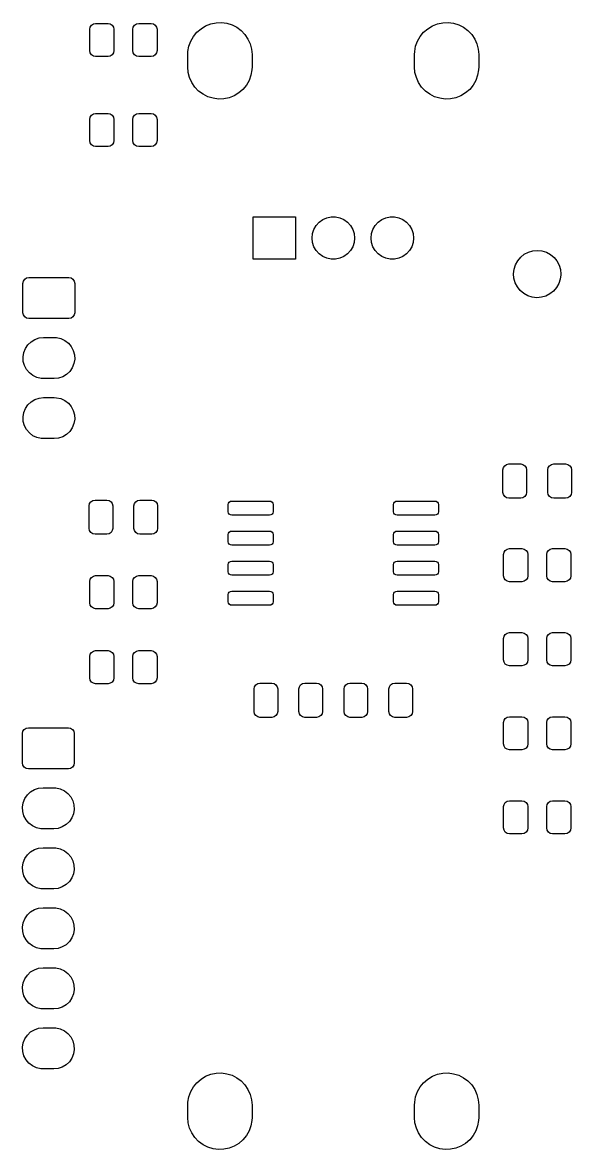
# Model space of a CAD drawing. Extents: x 89 to 119, y -230 to -37.
# Drawn here: x 90.98 to 114.23, y -129.38 to -81.7 of the extents above; entities that cross this region are included whole.
import ezdxf

# ---------------------------------------------------------------- set-up
doc = ezdxf.new("R2010")
doc.units = 0
doc.layers.add('BLACK', color=7, linetype='CONTINUOUS')

msp = doc.modelspace()

# ---------------------------------------------------------------- linework, layer by layer
at = {"layer": 'BLACK', "linetype": 'CONTINUOUS'}
for p, q in [((93.825, -81.983), (93.844, -81.8873)), ((93.825, -82.883), (93.825, -81.983)), ((93.844, -81.8873), (93.8982, -81.8062)), ((93.8982, -81.8062), (93.9793, -81.752)), ((93.9793, -81.752), (94.075, -81.733)), ((94.075, -81.733), (94.6, -81.733)), ((94.6, -81.733), (94.6957, -81.752)), ((94.6957, -81.752), (94.7768, -81.8062)), ((94.7768, -81.8062), (94.831, -81.8873)), ((94.831, -81.8873), (94.85, -81.983)), ((94.85, -81.983), (94.85, -82.883)), ((95.65, -81.983), (95.669, -81.8873)), ((95.65, -82.883), (95.65, -81.983)), ((95.669, -81.8873), (95.7232, -81.8062)), ((95.7232, -81.8062), (95.8043, -81.752)), ((95.8043, -81.752), (95.9, -81.733)), ((95.9, -81.733), (96.425, -81.733)), ((96.425, -81.733), (96.5207, -81.752)), ((96.5207, -81.752), (96.6018, -81.8062)), ((96.6018, -81.8062), (96.656, -81.8873)), ((96.656, -81.8873), (96.675, -81.983)), ((96.675, -81.983), (96.675, -82.883)), ((98.365, -82.1069), (98.5387, -81.9561)), ((98.5387, -81.9561), (98.7353, -81.8368)), ((98.7353, -81.8368), (98.9492, -81.7524)), ((98.9492, -81.7524), (99.1743, -81.7051)), ((99.1743, -81.7051), (99.4041, -81.6965)), ((99.4041, -81.6965), (99.632, -81.7267)), ((99.632, -81.7267), (99.8517, -81.7949)), ((99.8517, -81.7949), (100.057, -81.8991)), ((100.057, -81.8991), (100.241, -82.0364)), ((107.965, -82.1069), (108.139, -81.9561)), ((108.139, -81.9561), (108.335, -81.8368)), ((108.335, -81.8368), (108.549, -81.7524)), ((108.549, -81.7524), (108.774, -81.7051)), ((108.774, -81.7051), (109.004, -81.6965)), ((109.004, -81.6965), (109.232, -81.7267)), ((109.232, -81.7267), (109.452, -81.7949)), ((109.452, -81.7949), (109.657, -81.8991)), ((109.657, -81.8991), (109.841, -82.0364)), ((98.027, -82.7007), (98.1054, -82.4845)), ((98.1054, -82.4845), (98.2192, -82.2847)), ((98.2192, -82.2847), (98.365, -82.1069)), ((100.241, -82.0364), (100.4, -82.2028)), ((100.4, -82.2028), (100.528, -82.3936)), ((100.528, -82.3936), (100.623, -82.6033)), ((107.627, -82.7007), (107.705, -82.4845)), ((107.705, -82.4845), (107.819, -82.2847)), ((107.819, -82.2847), (107.965, -82.1069)), ((109.841, -82.0364), (110, -82.2028)), ((110, -82.2028), (110.128, -82.3936)), ((110.128, -82.3936), (110.223, -82.6033)), ((93.844, -82.9787), (93.825, -82.883)), ((94.85, -82.883), (94.831, -82.9787)), ((95.669, -82.9787), (95.65, -82.883)), ((96.675, -82.883), (96.656, -82.9787)), ((97.98, -83.055), (97.986, -82.927)), ((97.986, -82.927), (98.027, -82.7007)), ((100.623, -82.6033), (100.681, -82.8259)), ((100.681, -82.8259), (100.7, -83.055)), ((107.58, -83.055), (107.586, -82.927)), ((107.586, -82.927), (107.627, -82.7007)), ((110.223, -82.6033), (110.281, -82.8259)), ((110.281, -82.8259), (110.3, -83.055)), ((93.8982, -83.0598), (93.844, -82.9787)), ((93.9793, -83.114), (93.8982, -83.0598)), ((94.075, -83.133), (93.9793, -83.114)), ((94.6, -83.133), (94.075, -83.133)), ((94.6957, -83.114), (94.6, -83.133)), ((94.7768, -83.0598), (94.6957, -83.114)), ((94.831, -82.9787), (94.7768, -83.0598)), ((95.7232, -83.0598), (95.669, -82.9787)), ((95.8043, -83.114), (95.7232, -83.0598)), ((95.9, -83.133), (95.8043, -83.114)), ((96.425, -83.133), (95.9, -83.133)), ((96.5207, -83.114), (96.425, -83.133)), ((96.6018, -83.0598), (96.5207, -83.114)), ((96.656, -82.9787), (96.6018, -83.0598)), ((97.98, -83.575), (97.98, -83.055)), ((100.7, -83.055), (100.7, -83.575)), ((107.58, -83.575), (107.58, -83.055)), ((110.3, -83.055), (110.3, -83.575)), ((97.9994, -83.8041), (97.98, -83.575)), ((98.0572, -84.0267), (97.9994, -83.8041)), ((100.694, -83.703), (100.653, -83.9293)), ((100.7, -83.575), (100.694, -83.703)), ((107.599, -83.8041), (107.58, -83.575)), ((107.657, -84.0267), (107.599, -83.8041)), ((110.294, -83.703), (110.253, -83.9293)), ((110.3, -83.575), (110.294, -83.703)), ((98.1517, -84.2364), (98.0572, -84.0267)), ((98.2801, -84.4272), (98.1517, -84.2364)), ((100.461, -84.3453), (100.315, -84.5231)), ((100.575, -84.1455), (100.461, -84.3453)), ((100.653, -83.9293), (100.575, -84.1455)), ((107.752, -84.2364), (107.657, -84.0267)), ((107.88, -84.4272), (107.752, -84.2364)), ((110.061, -84.3453), (109.915, -84.5231)), ((110.175, -84.1455), (110.061, -84.3453)), ((110.253, -83.9293), (110.175, -84.1455)), ((98.4388, -84.5936), (98.2801, -84.4272)), ((98.6233, -84.7309), (98.4388, -84.5936)), ((98.8283, -84.8351), (98.6233, -84.7309)), ((99.048, -84.9033), (98.8283, -84.8351)), ((99.7308, -84.8776), (99.5057, -84.9249)), ((99.9447, -84.7932), (99.7308, -84.8776)), ((100.141, -84.6739), (99.9447, -84.7932)), ((100.315, -84.5231), (100.141, -84.6739)), ((108.039, -84.5936), (107.88, -84.4272)), ((108.223, -84.7309), (108.039, -84.5936)), ((108.428, -84.8351), (108.223, -84.7309)), ((108.648, -84.9033), (108.428, -84.8351)), ((109.331, -84.8776), (109.106, -84.9249)), ((109.545, -84.7932), (109.331, -84.8776)), ((109.741, -84.6739), (109.545, -84.7932)), ((109.915, -84.5231), (109.741, -84.6739)), ((99.2759, -84.9335), (99.048, -84.9033)), ((99.5057, -84.9249), (99.2759, -84.9335)), ((108.876, -84.9335), (108.648, -84.9033)), ((109.106, -84.9249), (108.876, -84.9335)), ((93.825, -85.793), (93.844, -85.6973)), ((93.825, -86.693), (93.825, -85.793)), ((93.844, -85.6973), (93.8982, -85.6162)), ((93.8982, -85.6162), (93.9793, -85.562)), ((93.9793, -85.562), (94.075, -85.543)), ((94.075, -85.543), (94.6, -85.543)), ((94.6, -85.543), (94.6957, -85.562)), ((94.6957, -85.562), (94.7768, -85.6162)), ((94.7768, -85.6162), (94.831, -85.6973)), ((94.831, -85.6973), (94.85, -85.793)), ((94.85, -85.793), (94.85, -86.693)), ((95.65, -85.793), (95.669, -85.6973)), ((95.65, -86.693), (95.65, -85.793)), ((95.669, -85.6973), (95.7232, -85.6162)), ((95.7232, -85.6162), (95.8043, -85.562)), ((95.8043, -85.562), (95.9, -85.543)), ((95.9, -85.543), (96.425, -85.543)), ((96.425, -85.543), (96.5207, -85.562)), ((96.5207, -85.562), (96.6018, -85.6162)), ((96.6018, -85.6162), (96.656, -85.6973)), ((96.656, -85.6973), (96.675, -85.793)), ((96.675, -85.793), (96.675, -86.693)), ((93.844, -86.7887), (93.825, -86.693)), ((93.8982, -86.8698), (93.844, -86.7887)), ((94.831, -86.7887), (94.7768, -86.8698)), ((94.85, -86.693), (94.831, -86.7887)), ((95.669, -86.7887), (95.65, -86.693)), ((95.7232, -86.8698), (95.669, -86.7887)), ((96.656, -86.7887), (96.6018, -86.8698)), ((96.675, -86.693), (96.656, -86.7887)), ((93.9793, -86.924), (93.8982, -86.8698)), ((94.075, -86.943), (93.9793, -86.924)), ((94.6, -86.943), (94.075, -86.943)), ((94.6957, -86.924), (94.6, -86.943)), ((94.7768, -86.8698), (94.6957, -86.924)), ((95.8043, -86.924), (95.7232, -86.8698)), ((95.9, -86.943), (95.8043, -86.924)), ((96.425, -86.943), (95.9, -86.943)), ((96.5207, -86.924), (96.425, -86.943)), ((96.6018, -86.8698), (96.5207, -86.924)), ((100.74, -91.715), (100.74, -89.915)), ((100.74, -89.915), (102.54, -89.915)), ((102.54, -89.915), (102.54, -91.715)), ((103.538, -90.1462), (103.69, -90.0356)), ((103.69, -90.0356), (103.862, -89.959)), ((103.862, -89.959), (104.046, -89.9199)), ((104.046, -89.9199), (104.234, -89.9199)), ((104.234, -89.9199), (104.418, -89.959)), ((104.418, -89.959), (104.59, -90.0356)), ((104.59, -90.0356), (104.742, -90.1462)), ((106.038, -90.1462), (106.19, -90.0356)), ((106.19, -90.0356), (106.362, -89.959)), ((106.362, -89.959), (106.546, -89.9199)), ((106.546, -89.9199), (106.734, -89.9199)), ((106.734, -89.9199), (106.918, -89.959)), ((106.918, -89.959), (107.09, -90.0356)), ((107.09, -90.0356), (107.242, -90.1462)), ((103.26, -90.6279), (103.318, -90.4489)), ((103.318, -90.4489), (103.412, -90.286)), ((103.412, -90.286), (103.538, -90.1462)), ((104.742, -90.1462), (104.868, -90.286)), ((104.868, -90.286), (104.962, -90.4489)), ((104.962, -90.4489), (105.02, -90.6279)), ((105.76, -90.6279), (105.818, -90.4489)), ((105.818, -90.4489), (105.912, -90.286)), ((105.912, -90.286), (106.038, -90.1462)), ((107.242, -90.1462), (107.368, -90.286)), ((107.368, -90.286), (107.462, -90.4489)), ((107.462, -90.4489), (107.52, -90.6279)), ((103.24, -90.815), (103.26, -90.6279)), ((103.26, -91.0021), (103.24, -90.815)), ((103.318, -91.1811), (103.26, -91.0021)), ((105.02, -91.0021), (104.962, -91.1811)), ((105.02, -90.6279), (105.04, -90.815)), ((105.04, -90.815), (105.02, -91.0021)), ((105.74, -90.815), (105.76, -90.6279)), ((105.76, -91.0021), (105.74, -90.815)), ((105.818, -91.1811), (105.76, -91.0021)), ((107.52, -91.0021), (107.462, -91.1811)), ((107.52, -90.6279), (107.54, -90.815)), ((107.54, -90.815), (107.52, -91.0021)), ((103.412, -91.344), (103.318, -91.1811)), ((103.538, -91.4838), (103.412, -91.344)), ((103.69, -91.5944), (103.538, -91.4838)), ((104.742, -91.4838), (104.59, -91.5944)), ((104.868, -91.344), (104.742, -91.4838)), ((104.962, -91.1811), (104.868, -91.344)), ((105.912, -91.344), (105.818, -91.1811)), ((106.038, -91.4838), (105.912, -91.344)), ((106.19, -91.5944), (106.038, -91.4838)), ((107.242, -91.4838), (107.09, -91.5944)), ((107.368, -91.344), (107.242, -91.4838)), ((107.462, -91.1811), (107.368, -91.344)), ((112.076, -91.6245), (112.228, -91.5022)), ((112.228, -91.5022), (112.401, -91.4118)), ((112.401, -91.4118), (112.589, -91.3567)), ((112.589, -91.3567), (112.783, -91.339)), ((112.783, -91.339), (112.977, -91.3594)), ((112.977, -91.3594), (113.164, -91.4171)), ((113.164, -91.4171), (113.335, -91.51)), ((113.335, -91.51), (113.486, -91.6344)), ((102.54, -91.715), (100.74, -91.715)), ((103.862, -91.671), (103.69, -91.5944)), ((104.046, -91.7101), (103.862, -91.671)), ((104.234, -91.7101), (104.046, -91.7101)), ((104.418, -91.671), (104.234, -91.7101)), ((104.59, -91.5944), (104.418, -91.671)), ((106.362, -91.671), (106.19, -91.5944)), ((106.546, -91.7101), (106.362, -91.671)), ((106.734, -91.7101), (106.546, -91.7101)), ((106.918, -91.671), (106.734, -91.7101)), ((107.09, -91.5944), (106.918, -91.671)), ((111.798, -92.1311), (111.857, -91.9451)), ((111.857, -91.9451), (111.951, -91.774)), ((111.951, -91.774), (112.076, -91.6245)), ((113.486, -91.6344), (113.609, -91.7856)), ((113.609, -91.7856), (113.701, -91.9579)), ((113.701, -91.9579), (113.757, -92.1448)), ((91.0732, -92.5582), (91.1543, -92.504)), ((91.1543, -92.504), (91.25, -92.485)), ((91.25, -92.485), (92.94, -92.485)), ((92.94, -92.485), (93.0357, -92.504)), ((93.0357, -92.504), (93.1168, -92.5582)), ((111.776, -92.325), (111.798, -92.1311)), ((111.792, -92.5195), (111.776, -92.325)), ((113.776, -92.3669), (113.751, -92.5605)), ((113.757, -92.1448), (113.776, -92.339)), ((113.776, -92.339), (113.776, -92.3669)), ((91, -92.735), (91.019, -92.6393)), ((91, -93.975), (91, -92.735)), ((91.019, -92.6393), (91.0732, -92.5582)), ((93.1168, -92.5582), (93.171, -92.6393)), ((93.171, -92.6393), (93.19, -92.735)), ((93.19, -92.735), (93.19, -93.975)), ((111.846, -92.7071), (111.792, -92.5195)), ((111.935, -92.8807), (111.846, -92.7071)), ((112.057, -93.0337), (111.935, -92.8807)), ((113.593, -92.9154), (113.466, -93.0632)), ((113.69, -92.7457), (113.593, -92.9154)), ((113.751, -92.5605), (113.69, -92.7457)), ((112.205, -93.1601), (112.057, -93.0337)), ((112.376, -93.2554), (112.205, -93.1601)), ((112.561, -93.3157), (112.376, -93.2554)), ((112.755, -93.3388), (112.561, -93.3157)), ((112.95, -93.3238), (112.755, -93.3388)), ((113.138, -93.2713), (112.95, -93.3238)), ((113.312, -93.1833), (113.138, -93.2713)), ((113.466, -93.0632), (113.312, -93.1833)), ((91.019, -94.0707), (91, -93.975)), ((91.0732, -94.1518), (91.019, -94.0707)), ((91.1543, -94.206), (91.0732, -94.1518)), ((91.25, -94.225), (91.1543, -94.206)), ((92.94, -94.225), (91.25, -94.225)), ((93.0357, -94.206), (92.94, -94.225)), ((93.1168, -94.1518), (93.0357, -94.206)), ((93.171, -94.0707), (93.1168, -94.1518)), ((93.19, -93.975), (93.171, -94.0707)), ((91.1018, -95.4866), (91.2075, -95.3311)), ((91.2075, -95.3311), (91.344, -95.202)), ((91.344, -95.202), (91.5051, -95.1052)), ((91.5051, -95.1052), (91.6832, -95.0453)), ((91.6832, -95.0453), (91.87, -95.025)), ((91.87, -95.025), (92.32, -95.025)), ((92.32, -95.025), (92.417, -95.0304)), ((92.417, -95.0304), (92.6004, -95.0714)), ((92.6004, -95.0714), (92.7707, -95.1508)), ((92.7707, -95.1508), (92.92, -95.265)), ((92.92, -95.265), (93.0413, -95.4085)), ((91.0014, -95.8464), (91.032, -95.661)), ((91.0112, -96.0341), (91.0014, -95.8464)), ((91.032, -95.661), (91.1018, -95.4866)), ((93.0413, -95.4085), (93.1289, -95.5747)), ((93.1289, -95.5747), (93.1788, -95.7559)), ((93.1788, -95.7559), (93.1886, -95.9436)), ((91.0611, -96.2153), (91.0112, -96.0341)), ((91.1487, -96.3815), (91.0611, -96.2153)), ((93.0882, -96.3034), (92.9825, -96.4589)), ((93.158, -96.129), (93.0882, -96.3034)), ((93.1886, -95.9436), (93.158, -96.129)), ((91.27, -96.525), (91.1487, -96.3815)), ((91.4193, -96.6392), (91.27, -96.525)), ((91.5896, -96.7186), (91.4193, -96.6392)), ((91.773, -96.7596), (91.5896, -96.7186)), ((91.87, -96.765), (91.773, -96.7596)), ((92.32, -96.765), (91.87, -96.765)), ((92.5068, -96.7447), (92.32, -96.765)), ((92.6849, -96.6848), (92.5068, -96.7447)), ((92.846, -96.588), (92.6849, -96.6848)), ((92.9825, -96.4589), (92.846, -96.588)), ((91.2075, -97.8711), (91.344, -97.742)), ((91.344, -97.742), (91.5051, -97.6452)), ((91.5051, -97.6452), (91.6832, -97.5853)), ((91.6832, -97.5853), (91.87, -97.565)), ((91.87, -97.565), (92.32, -97.565)), ((92.32, -97.565), (92.417, -97.5704)), ((92.417, -97.5704), (92.6004, -97.6114)), ((92.6004, -97.6114), (92.7707, -97.6908)), ((92.7707, -97.6908), (92.92, -97.805)), ((91.0014, -98.3864), (91.032, -98.201)), ((91.032, -98.201), (91.1018, -98.0266)), ((91.1018, -98.0266), (91.2075, -97.8711)), ((92.92, -97.805), (93.0413, -97.9485)), ((93.0413, -97.9485), (93.1289, -98.1147)), ((93.1289, -98.1147), (93.1788, -98.2959)), ((91.0112, -98.5741), (91.0014, -98.3864)), ((91.0611, -98.7553), (91.0112, -98.5741)), ((93.158, -98.669), (93.0882, -98.8434)), ((93.1886, -98.4836), (93.158, -98.669)), ((93.1788, -98.2959), (93.1886, -98.4836)), ((91.1487, -98.9215), (91.0611, -98.7553)), ((91.27, -99.065), (91.1487, -98.9215)), ((91.4193, -99.1792), (91.27, -99.065)), ((91.5896, -99.2586), (91.4193, -99.1792)), ((92.846, -99.128), (92.6849, -99.2248)), ((92.9825, -98.9989), (92.846, -99.128)), ((93.0882, -98.8434), (92.9825, -98.9989)), ((91.773, -99.2996), (91.5896, -99.2586)), ((91.87, -99.305), (91.773, -99.2996)), ((92.32, -99.305), (91.87, -99.305)), ((92.5068, -99.2847), (92.32, -99.305)), ((92.6849, -99.2248), (92.5068, -99.2847)), ((111.326, -100.627), (111.345, -100.531)), ((111.345, -100.531), (111.399, -100.45)), ((111.399, -100.45), (111.48, -100.396)), ((111.48, -100.396), (111.576, -100.377)), ((111.576, -100.377), (112.076, -100.377)), ((112.076, -100.377), (112.172, -100.396)), ((112.172, -100.396), (112.253, -100.45)), ((112.253, -100.45), (112.307, -100.531)), ((112.307, -100.531), (112.326, -100.627)), ((113.226, -100.627), (113.245, -100.531)), ((113.245, -100.531), (113.299, -100.45)), ((113.299, -100.45), (113.38, -100.396)), ((113.38, -100.396), (113.476, -100.377)), ((113.476, -100.377), (113.976, -100.377)), ((113.976, -100.377), (114.072, -100.396)), ((114.072, -100.396), (114.153, -100.45)), ((114.153, -100.45), (114.207, -100.531)), ((114.207, -100.531), (114.226, -100.627)), ((111.326, -101.577), (111.326, -100.627)), ((112.326, -100.627), (112.326, -101.577)), ((113.226, -101.577), (113.226, -100.627)), ((114.226, -100.627), (114.226, -101.577)), ((93.819, -102.055), (93.8732, -101.974)), ((93.8732, -101.974), (93.9543, -101.92)), ((93.9543, -101.92), (94.05, -101.901)), ((94.05, -101.901), (94.55, -101.901)), ((94.55, -101.901), (94.6457, -101.92)), ((94.6457, -101.92), (94.7268, -101.974)), ((94.7268, -101.974), (94.781, -102.055)), ((95.719, -102.055), (95.7732, -101.974)), ((95.7732, -101.974), (95.8543, -101.92)), ((95.8543, -101.92), (95.95, -101.901)), ((95.95, -101.901), (96.45, -101.901)), ((96.45, -101.901), (96.5457, -101.92)), ((96.5457, -101.92), (96.6268, -101.974)), ((96.6268, -101.974), (96.681, -102.055)), ((99.69, -102.095), (99.7014, -102.038)), ((99.7014, -102.038), (99.7339, -101.989)), ((99.7339, -101.989), (99.7826, -101.956)), ((99.7826, -101.956), (99.84, -101.945)), ((99.84, -101.945), (101.44, -101.945)), ((101.44, -101.945), (101.497, -101.956)), ((101.497, -101.956), (101.546, -101.989)), ((101.546, -101.989), (101.579, -102.038)), ((101.579, -102.038), (101.59, -102.095)), ((106.69, -102.095), (106.701, -102.038)), ((106.701, -102.038), (106.734, -101.989)), ((106.734, -101.989), (106.783, -101.956)), ((106.783, -101.956), (106.84, -101.945)), ((106.84, -101.945), (108.44, -101.945)), ((108.44, -101.945), (108.497, -101.956)), ((108.497, -101.956), (108.546, -101.989)), ((108.546, -101.989), (108.579, -102.038)), ((108.579, -102.038), (108.59, -102.095)), ((111.345, -101.673), (111.326, -101.577)), ((111.399, -101.754), (111.345, -101.673)), ((111.48, -101.808), (111.399, -101.754)), ((111.576, -101.827), (111.48, -101.808)), ((112.076, -101.827), (111.576, -101.827)), ((112.172, -101.808), (112.076, -101.827)), ((112.253, -101.754), (112.172, -101.808)), ((112.307, -101.673), (112.253, -101.754)), ((112.326, -101.577), (112.307, -101.673)), ((113.245, -101.673), (113.226, -101.577)), ((113.299, -101.754), (113.245, -101.673)), ((113.38, -101.808), (113.299, -101.754)), ((113.476, -101.827), (113.38, -101.808)), ((113.976, -101.827), (113.476, -101.827)), ((114.072, -101.808), (113.976, -101.827)), ((114.153, -101.754), (114.072, -101.808)), ((114.207, -101.673), (114.153, -101.754)), ((114.226, -101.577), (114.207, -101.673)), ((93.8, -102.151), (93.819, -102.055)), ((93.8, -103.101), (93.8, -102.151)), ((94.781, -102.055), (94.8, -102.151)), ((94.8, -102.151), (94.8, -103.101)), ((95.7, -102.151), (95.719, -102.055)), ((95.7, -103.101), (95.7, -102.151)), ((96.681, -102.055), (96.7, -102.151)), ((96.7, -102.151), (96.7, -103.101)), ((99.69, -102.395), (99.69, -102.095)), ((99.7014, -102.452), (99.69, -102.395)), ((99.7339, -102.501), (99.7014, -102.452)), ((99.7826, -102.534), (99.7339, -102.501)), ((101.546, -102.501), (101.497, -102.534)), ((101.579, -102.452), (101.546, -102.501)), ((101.59, -102.395), (101.579, -102.452)), ((101.59, -102.095), (101.59, -102.395)), ((106.69, -102.395), (106.69, -102.095)), ((106.701, -102.452), (106.69, -102.395)), ((106.734, -102.501), (106.701, -102.452)), ((106.783, -102.534), (106.734, -102.501)), ((108.546, -102.501), (108.497, -102.534)), ((108.579, -102.452), (108.546, -102.501)), ((108.59, -102.395), (108.579, -102.452)), ((108.59, -102.095), (108.59, -102.395)), ((99.84, -102.545), (99.7826, -102.534)), ((101.44, -102.545), (99.84, -102.545)), ((101.497, -102.534), (101.44, -102.545)), ((106.84, -102.545), (106.783, -102.534)), ((108.44, -102.545), (106.84, -102.545)), ((108.497, -102.534), (108.44, -102.545)), ((93.819, -103.197), (93.8, -103.101)), ((93.8732, -103.278), (93.819, -103.197)), ((93.9543, -103.332), (93.8732, -103.278)), ((94.05, -103.351), (93.9543, -103.332)), ((94.55, -103.351), (94.05, -103.351)), ((94.6457, -103.332), (94.55, -103.351)), ((94.7268, -103.278), (94.6457, -103.332)), ((94.781, -103.197), (94.7268, -103.278)), ((94.8, -103.101), (94.781, -103.197)), ((95.719, -103.197), (95.7, -103.101)), ((95.7732, -103.278), (95.719, -103.197)), ((95.8543, -103.332), (95.7732, -103.278)), ((95.95, -103.351), (95.8543, -103.332)), ((96.45, -103.351), (95.95, -103.351)), ((96.5457, -103.332), (96.45, -103.351)), ((96.6268, -103.278), (96.5457, -103.332)), ((96.681, -103.197), (96.6268, -103.278)), ((96.7, -103.101), (96.681, -103.197)), ((99.69, -103.365), (99.7014, -103.308)), ((99.69, -103.665), (99.69, -103.365)), ((99.7014, -103.308), (99.7339, -103.259)), ((99.7339, -103.259), (99.7826, -103.226)), ((99.7826, -103.226), (99.84, -103.215)), ((99.84, -103.215), (101.44, -103.215)), ((101.44, -103.215), (101.497, -103.226)), ((101.497, -103.226), (101.546, -103.259)), ((101.546, -103.259), (101.579, -103.308)), ((101.579, -103.308), (101.59, -103.365)), ((101.59, -103.365), (101.59, -103.665)), ((106.69, -103.365), (106.701, -103.308)), ((106.69, -103.665), (106.69, -103.365)), ((106.701, -103.308), (106.734, -103.259)), ((106.734, -103.259), (106.783, -103.226)), ((106.783, -103.226), (106.84, -103.215)), ((106.84, -103.215), (108.44, -103.215)), ((108.44, -103.215), (108.497, -103.226)), ((108.497, -103.226), (108.546, -103.259)), ((108.546, -103.259), (108.579, -103.308)), ((108.579, -103.308), (108.59, -103.365)), ((108.59, -103.365), (108.59, -103.665)), ((99.7014, -103.722), (99.69, -103.665)), ((99.7339, -103.771), (99.7014, -103.722)), ((99.7826, -103.804), (99.7339, -103.771)), ((99.84, -103.815), (99.7826, -103.804)), ((101.44, -103.815), (99.84, -103.815)), ((101.497, -103.804), (101.44, -103.815)), ((101.546, -103.771), (101.497, -103.804)), ((101.579, -103.722), (101.546, -103.771)), ((101.59, -103.665), (101.579, -103.722)), ((106.701, -103.722), (106.69, -103.665)), ((106.734, -103.771), (106.701, -103.722)), ((106.783, -103.804), (106.734, -103.771)), ((106.84, -103.815), (106.783, -103.804)), ((108.44, -103.815), (106.84, -103.815)), ((108.497, -103.804), (108.44, -103.815)), ((108.546, -103.771), (108.497, -103.804)), ((108.579, -103.722), (108.546, -103.771)), ((108.59, -103.665), (108.579, -103.722)), ((111.351, -104.208), (111.37, -104.112)), ((111.351, -105.108), (111.351, -104.208)), ((111.37, -104.112), (111.424, -104.031)), ((111.424, -104.031), (111.505, -103.977)), ((111.505, -103.977), (111.601, -103.958)), ((111.601, -103.958), (112.126, -103.958)), ((112.126, -103.958), (112.222, -103.977)), ((112.222, -103.977), (112.303, -104.031)), ((112.303, -104.031), (112.357, -104.112)), ((112.357, -104.112), (112.376, -104.208)), ((112.376, -104.208), (112.376, -105.108)), ((113.176, -104.208), (113.195, -104.112)), ((113.176, -105.108), (113.176, -104.208)), ((113.195, -104.112), (113.249, -104.031)), ((113.249, -104.031), (113.33, -103.977)), ((113.33, -103.977), (113.426, -103.958)), ((113.426, -103.958), (113.951, -103.958)), ((113.951, -103.958), (114.047, -103.977)), ((114.047, -103.977), (114.128, -104.031)), ((114.128, -104.031), (114.182, -104.112)), ((114.182, -104.112), (114.201, -104.208)), ((114.201, -104.208), (114.201, -105.108)), ((99.69, -104.635), (99.7014, -104.578)), ((99.69, -104.935), (99.69, -104.635)), ((99.7014, -104.578), (99.7339, -104.529)), ((99.7339, -104.529), (99.7826, -104.496)), ((99.7826, -104.496), (99.84, -104.485)), ((99.84, -104.485), (101.44, -104.485)), ((101.44, -104.485), (101.497, -104.496)), ((101.497, -104.496), (101.546, -104.529)), ((101.546, -104.529), (101.579, -104.578)), ((101.579, -104.578), (101.59, -104.635)), ((101.59, -104.635), (101.59, -104.935)), ((106.69, -104.635), (106.701, -104.578)), ((106.69, -104.935), (106.69, -104.635)), ((106.701, -104.578), (106.734, -104.529)), ((106.734, -104.529), (106.783, -104.496)), ((106.783, -104.496), (106.84, -104.485)), ((106.84, -104.485), (108.44, -104.485)), ((108.44, -104.485), (108.497, -104.496)), ((108.497, -104.496), (108.546, -104.529)), ((108.546, -104.529), (108.579, -104.578)), ((108.579, -104.578), (108.59, -104.635)), ((108.59, -104.635), (108.59, -104.935)), ((93.825, -105.351), (93.844, -105.255)), ((93.825, -106.251), (93.825, -105.351)), ((93.844, -105.255), (93.8982, -105.174)), ((93.8982, -105.174), (93.9793, -105.12)), ((93.9793, -105.12), (94.075, -105.101)), ((94.075, -105.101), (94.6, -105.101)), ((94.6, -105.101), (94.6957, -105.12)), ((94.6957, -105.12), (94.7768, -105.174)), ((94.7768, -105.174), (94.831, -105.255)), ((94.831, -105.255), (94.85, -105.351)), ((94.85, -105.351), (94.85, -106.251)), ((95.65, -105.351), (95.669, -105.255)), ((95.65, -106.251), (95.65, -105.351)), ((95.669, -105.255), (95.7232, -105.174)), ((95.7232, -105.174), (95.8043, -105.12)), ((95.8043, -105.12), (95.9, -105.101)), ((95.9, -105.101), (96.425, -105.101)), ((96.425, -105.101), (96.5207, -105.12)), ((96.5207, -105.12), (96.6018, -105.174)), ((96.6018, -105.174), (96.656, -105.255)), ((96.656, -105.255), (96.675, -105.351)), ((96.675, -105.351), (96.675, -106.251)), ((99.7014, -104.992), (99.69, -104.935)), ((99.7339, -105.041), (99.7014, -104.992)), ((99.7826, -105.074), (99.7339, -105.041)), ((99.84, -105.085), (99.7826, -105.074)), ((101.44, -105.085), (99.84, -105.085)), ((101.497, -105.074), (101.44, -105.085)), ((101.546, -105.041), (101.497, -105.074)), ((101.579, -104.992), (101.546, -105.041)), ((101.59, -104.935), (101.579, -104.992)), ((106.701, -104.992), (106.69, -104.935)), ((106.734, -105.041), (106.701, -104.992)), ((106.783, -105.074), (106.734, -105.041)), ((106.84, -105.085), (106.783, -105.074)), ((108.44, -105.085), (106.84, -105.085)), ((108.497, -105.074), (108.44, -105.085)), ((108.546, -105.041), (108.497, -105.074)), ((108.579, -104.992), (108.546, -105.041)), ((108.59, -104.935), (108.579, -104.992)), ((111.37, -105.204), (111.351, -105.108)), ((111.424, -105.285), (111.37, -105.204)), ((111.505, -105.339), (111.424, -105.285)), ((111.601, -105.358), (111.505, -105.339)), ((112.126, -105.358), (111.601, -105.358)), ((112.222, -105.339), (112.126, -105.358)), ((112.303, -105.285), (112.222, -105.339)), ((112.357, -105.204), (112.303, -105.285)), ((112.376, -105.108), (112.357, -105.204)), ((113.195, -105.204), (113.176, -105.108)), ((113.249, -105.285), (113.195, -105.204)), ((113.33, -105.339), (113.249, -105.285)), ((113.426, -105.358), (113.33, -105.339)), ((113.951, -105.358), (113.426, -105.358)), ((114.047, -105.339), (113.951, -105.358)), ((114.128, -105.285), (114.047, -105.339)), ((114.182, -105.204), (114.128, -105.285)), ((114.201, -105.108), (114.182, -105.204)), ((99.69, -105.905), (99.7014, -105.848)), ((99.7014, -105.848), (99.7339, -105.799)), ((99.7339, -105.799), (99.7826, -105.766)), ((99.7826, -105.766), (99.84, -105.755)), ((99.84, -105.755), (101.44, -105.755)), ((101.44, -105.755), (101.497, -105.766)), ((101.497, -105.766), (101.546, -105.799)), ((101.546, -105.799), (101.579, -105.848)), ((101.579, -105.848), (101.59, -105.905)), ((106.69, -105.905), (106.701, -105.848)), ((106.701, -105.848), (106.734, -105.799)), ((106.734, -105.799), (106.783, -105.766)), ((106.783, -105.766), (106.84, -105.755)), ((106.84, -105.755), (108.44, -105.755)), ((108.44, -105.755), (108.497, -105.766)), ((108.497, -105.766), (108.546, -105.799)), ((108.546, -105.799), (108.579, -105.848)), ((108.579, -105.848), (108.59, -105.905)), ((93.844, -106.347), (93.825, -106.251)), ((94.85, -106.251), (94.831, -106.347)), ((95.669, -106.347), (95.65, -106.251)), ((96.675, -106.251), (96.656, -106.347)), ((99.69, -106.205), (99.69, -105.905)), ((99.7014, -106.262), (99.69, -106.205)), ((99.7339, -106.311), (99.7014, -106.262)), ((99.7826, -106.344), (99.7339, -106.311)), ((101.546, -106.311), (101.497, -106.344)), ((101.579, -106.262), (101.546, -106.311)), ((101.59, -106.205), (101.579, -106.262)), ((101.59, -105.905), (101.59, -106.205)), ((106.69, -106.205), (106.69, -105.905)), ((106.701, -106.262), (106.69, -106.205)), ((106.734, -106.311), (106.701, -106.262)), ((106.783, -106.344), (106.734, -106.311)), ((108.546, -106.311), (108.497, -106.344)), ((108.579, -106.262), (108.546, -106.311)), ((108.59, -106.205), (108.579, -106.262)), ((108.59, -105.905), (108.59, -106.205)), ((93.8982, -106.428), (93.844, -106.347)), ((93.9793, -106.482), (93.8982, -106.428)), ((94.075, -106.501), (93.9793, -106.482)), ((94.6, -106.501), (94.075, -106.501)), ((94.6957, -106.482), (94.6, -106.501)), ((94.7768, -106.428), (94.6957, -106.482)), ((94.831, -106.347), (94.7768, -106.428)), ((95.7232, -106.428), (95.669, -106.347)), ((95.8043, -106.482), (95.7232, -106.428)), ((95.9, -106.501), (95.8043, -106.482)), ((96.425, -106.501), (95.9, -106.501)), ((96.5207, -106.482), (96.425, -106.501)), ((96.6018, -106.428), (96.5207, -106.482)), ((96.656, -106.347), (96.6018, -106.428)), ((99.84, -106.355), (99.7826, -106.344)), ((101.44, -106.355), (99.84, -106.355)), ((101.497, -106.344), (101.44, -106.355)), ((106.84, -106.355), (106.783, -106.344)), ((108.44, -106.355), (106.84, -106.355)), ((108.497, -106.344), (108.44, -106.355)), ((111.351, -107.764), (111.37, -107.668)), ((111.351, -108.664), (111.351, -107.764)), ((111.37, -107.668), (111.424, -107.587)), ((111.424, -107.587), (111.505, -107.533)), ((111.505, -107.533), (111.601, -107.514)), ((111.601, -107.514), (112.126, -107.514)), ((112.126, -107.514), (112.222, -107.533)), ((112.222, -107.533), (112.303, -107.587)), ((112.303, -107.587), (112.357, -107.668)), ((112.357, -107.668), (112.376, -107.764)), ((112.376, -107.764), (112.376, -108.664)), ((113.176, -107.764), (113.195, -107.668)), ((113.176, -108.664), (113.176, -107.764)), ((113.195, -107.668), (113.249, -107.587)), ((113.249, -107.587), (113.33, -107.533)), ((113.33, -107.533), (113.426, -107.514)), ((113.426, -107.514), (113.951, -107.514)), ((113.951, -107.514), (114.047, -107.533)), ((114.047, -107.533), (114.128, -107.587)), ((114.128, -107.587), (114.182, -107.668)), ((114.182, -107.668), (114.201, -107.764)), ((114.201, -107.764), (114.201, -108.664)), ((93.825, -108.526), (93.844, -108.43)), ((93.825, -109.426), (93.825, -108.526)), ((93.844, -108.43), (93.8982, -108.349)), ((93.8982, -108.349), (93.9793, -108.295)), ((93.9793, -108.295), (94.075, -108.276)), ((94.075, -108.276), (94.6, -108.276)), ((94.6, -108.276), (94.6957, -108.295)), ((94.6957, -108.295), (94.7768, -108.349)), ((94.7768, -108.349), (94.831, -108.43)), ((94.831, -108.43), (94.85, -108.526)), ((94.85, -108.526), (94.85, -109.426)), ((95.65, -108.526), (95.669, -108.43)), ((95.65, -109.426), (95.65, -108.526)), ((95.669, -108.43), (95.7232, -108.349)), ((95.7232, -108.349), (95.8043, -108.295)), ((95.8043, -108.295), (95.9, -108.276)), ((95.9, -108.276), (96.425, -108.276)), ((96.425, -108.276), (96.5207, -108.295)), ((96.5207, -108.295), (96.6018, -108.349)), ((96.6018, -108.349), (96.656, -108.43)), ((96.656, -108.43), (96.675, -108.526)), ((96.675, -108.526), (96.675, -109.426)), ((111.37, -108.76), (111.351, -108.664)), ((112.376, -108.664), (112.357, -108.76)), ((113.195, -108.76), (113.176, -108.664)), ((114.201, -108.664), (114.182, -108.76)), ((111.424, -108.841), (111.37, -108.76)), ((111.505, -108.895), (111.424, -108.841)), ((111.601, -108.914), (111.505, -108.895)), ((112.126, -108.914), (111.601, -108.914)), ((112.222, -108.895), (112.126, -108.914)), ((112.303, -108.841), (112.222, -108.895)), ((112.357, -108.76), (112.303, -108.841)), ((113.249, -108.841), (113.195, -108.76)), ((113.33, -108.895), (113.249, -108.841)), ((113.426, -108.914), (113.33, -108.895)), ((113.951, -108.914), (113.426, -108.914)), ((114.047, -108.895), (113.951, -108.914)), ((114.128, -108.841), (114.047, -108.895)), ((114.182, -108.76), (114.128, -108.841)), ((93.844, -109.522), (93.825, -109.426)), ((93.8982, -109.603), (93.844, -109.522)), ((93.9793, -109.657), (93.8982, -109.603)), ((94.075, -109.676), (93.9793, -109.657)), ((94.6, -109.676), (94.075, -109.676)), ((94.6957, -109.657), (94.6, -109.676)), ((94.7768, -109.603), (94.6957, -109.657)), ((94.831, -109.522), (94.7768, -109.603)), ((94.85, -109.426), (94.831, -109.522)), ((95.669, -109.522), (95.65, -109.426)), ((95.7232, -109.603), (95.669, -109.522)), ((95.8043, -109.657), (95.7232, -109.603)), ((95.9, -109.676), (95.8043, -109.657)), ((96.425, -109.676), (95.9, -109.676)), ((96.5207, -109.657), (96.425, -109.676)), ((96.6018, -109.603), (96.5207, -109.657)), ((96.656, -109.522), (96.6018, -109.603)), ((96.675, -109.426), (96.656, -109.522)), ((100.858, -109.721), (100.939, -109.667)), ((100.939, -109.667), (101.035, -109.648)), ((101.035, -109.648), (101.535, -109.648)), ((101.535, -109.648), (101.631, -109.667)), ((101.631, -109.667), (101.712, -109.721)), ((102.758, -109.721), (102.839, -109.667)), ((102.839, -109.667), (102.935, -109.648)), ((102.935, -109.648), (103.435, -109.648)), ((103.435, -109.648), (103.531, -109.667)), ((103.531, -109.667), (103.612, -109.721)), ((104.668, -109.721), (104.749, -109.667)), ((104.749, -109.667), (104.845, -109.648)), ((104.845, -109.648), (105.345, -109.648)), ((105.345, -109.648), (105.441, -109.667)), ((105.441, -109.667), (105.522, -109.721)), ((106.568, -109.721), (106.649, -109.667)), ((106.649, -109.667), (106.745, -109.648)), ((106.745, -109.648), (107.245, -109.648)), ((107.245, -109.648), (107.341, -109.667)), ((107.341, -109.667), (107.422, -109.721)), ((100.785, -109.898), (100.804, -109.802)), ((100.785, -110.848), (100.785, -109.898)), ((100.804, -109.802), (100.858, -109.721)), ((101.712, -109.721), (101.766, -109.802)), ((101.766, -109.802), (101.785, -109.898)), ((101.785, -109.898), (101.785, -110.848)), ((102.685, -109.898), (102.704, -109.802)), ((102.685, -110.848), (102.685, -109.898)), ((102.704, -109.802), (102.758, -109.721)), ((103.612, -109.721), (103.666, -109.802)), ((103.666, -109.802), (103.685, -109.898)), ((103.685, -109.898), (103.685, -110.848)), ((104.595, -109.898), (104.614, -109.802)), ((104.595, -110.848), (104.595, -109.898)), ((104.614, -109.802), (104.668, -109.721)), ((105.522, -109.721), (105.576, -109.802)), ((105.576, -109.802), (105.595, -109.898)), ((105.595, -109.898), (105.595, -110.848)), ((106.495, -109.898), (106.514, -109.802)), ((106.495, -110.848), (106.495, -109.898)), ((106.514, -109.802), (106.568, -109.721)), ((107.422, -109.721), (107.476, -109.802)), ((107.476, -109.802), (107.495, -109.898)), ((107.495, -109.898), (107.495, -110.848)), ((100.804, -110.944), (100.785, -110.848)), ((100.858, -111.025), (100.804, -110.944)), ((100.939, -111.079), (100.858, -111.025)), ((101.035, -111.098), (100.939, -111.079)), ((101.535, -111.098), (101.035, -111.098)), ((101.631, -111.079), (101.535, -111.098)), ((101.712, -111.025), (101.631, -111.079)), ((101.766, -110.944), (101.712, -111.025)), ((101.785, -110.848), (101.766, -110.944)), ((102.704, -110.944), (102.685, -110.848)), ((102.758, -111.025), (102.704, -110.944)), ((102.839, -111.079), (102.758, -111.025)), ((102.935, -111.098), (102.839, -111.079)), ((103.435, -111.098), (102.935, -111.098)), ((103.531, -111.079), (103.435, -111.098)), ((103.612, -111.025), (103.531, -111.079)), ((103.666, -110.944), (103.612, -111.025)), ((103.685, -110.848), (103.666, -110.944)), ((104.614, -110.944), (104.595, -110.848)), ((104.668, -111.025), (104.614, -110.944)), ((104.749, -111.079), (104.668, -111.025)), ((104.845, -111.098), (104.749, -111.079)), ((105.345, -111.098), (104.845, -111.098)), ((105.441, -111.079), (105.345, -111.098)), ((105.522, -111.025), (105.441, -111.079)), ((105.576, -110.944), (105.522, -111.025)), ((105.595, -110.848), (105.576, -110.944)), ((106.514, -110.944), (106.495, -110.848)), ((106.568, -111.025), (106.514, -110.944)), ((106.649, -111.079), (106.568, -111.025)), ((106.745, -111.098), (106.649, -111.079)), ((107.245, -111.098), (106.745, -111.098)), ((107.341, -111.079), (107.245, -111.098)), ((107.422, -111.025), (107.341, -111.079)), ((107.476, -110.944), (107.422, -111.025)), ((107.495, -110.848), (107.476, -110.944)), ((111.424, -111.143), (111.505, -111.089)), ((111.505, -111.089), (111.601, -111.07)), ((111.601, -111.07), (112.126, -111.07)), ((112.126, -111.07), (112.222, -111.089)), ((112.222, -111.089), (112.303, -111.143)), ((113.249, -111.143), (113.33, -111.089)), ((113.33, -111.089), (113.426, -111.07)), ((113.426, -111.07), (113.951, -111.07)), ((113.951, -111.07), (114.047, -111.089)), ((114.047, -111.089), (114.128, -111.143)), ((91.0532, -111.608), (91.1343, -111.554)), ((91.1343, -111.554), (91.23, -111.535)), ((91.23, -111.535), (92.92, -111.535)), ((92.92, -111.535), (93.0157, -111.554)), ((93.0157, -111.554), (93.0968, -111.608)), ((111.351, -111.32), (111.37, -111.224)), ((111.351, -112.22), (111.351, -111.32)), ((111.37, -111.224), (111.424, -111.143)), ((112.303, -111.143), (112.357, -111.224)), ((112.357, -111.224), (112.376, -111.32)), ((112.376, -111.32), (112.376, -112.22)), ((113.176, -111.32), (113.195, -111.224)), ((113.176, -112.22), (113.176, -111.32)), ((113.195, -111.224), (113.249, -111.143)), ((114.128, -111.143), (114.182, -111.224)), ((114.182, -111.224), (114.201, -111.32)), ((114.201, -111.32), (114.201, -112.22)), ((90.98, -111.785), (90.999, -111.689)), ((90.98, -113.025), (90.98, -111.785)), ((90.999, -111.689), (91.0532, -111.608)), ((93.0968, -111.608), (93.151, -111.689)), ((93.151, -111.689), (93.17, -111.785)), ((93.17, -111.785), (93.17, -113.025)), ((111.37, -112.316), (111.351, -112.22)), ((111.424, -112.397), (111.37, -112.316)), ((111.505, -112.451), (111.424, -112.397)), ((111.601, -112.47), (111.505, -112.451)), ((112.126, -112.47), (111.601, -112.47)), ((112.222, -112.451), (112.126, -112.47)), ((112.303, -112.397), (112.222, -112.451)), ((112.357, -112.316), (112.303, -112.397)), ((112.376, -112.22), (112.357, -112.316)), ((113.195, -112.316), (113.176, -112.22)), ((113.249, -112.397), (113.195, -112.316)), ((113.33, -112.451), (113.249, -112.397)), ((113.426, -112.47), (113.33, -112.451)), ((113.951, -112.47), (113.426, -112.47)), ((114.047, -112.451), (113.951, -112.47)), ((114.128, -112.397), (114.047, -112.451)), ((114.182, -112.316), (114.128, -112.397)), ((114.201, -112.22), (114.182, -112.316)), ((90.999, -113.121), (90.98, -113.025)), ((91.0532, -113.202), (90.999, -113.121)), ((91.1343, -113.256), (91.0532, -113.202)), ((91.23, -113.275), (91.1343, -113.256)), ((92.92, -113.275), (91.23, -113.275)), ((93.0157, -113.256), (92.92, -113.275)), ((93.0968, -113.202), (93.0157, -113.256)), ((93.151, -113.121), (93.0968, -113.202)), ((93.17, -113.025), (93.151, -113.121)), ((91.0818, -114.537), (91.1875, -114.381)), ((91.1875, -114.381), (91.324, -114.252)), ((91.324, -114.252), (91.4851, -114.155)), ((91.4851, -114.155), (91.6632, -114.095)), ((91.6632, -114.095), (91.85, -114.075)), ((91.85, -114.075), (92.3, -114.075)), ((92.3, -114.075), (92.397, -114.08)), ((92.397, -114.08), (92.5804, -114.121)), ((92.5804, -114.121), (92.7507, -114.201)), ((92.7507, -114.201), (92.9, -114.315)), ((92.9, -114.315), (93.0213, -114.459)), ((90.9814, -114.896), (91.012, -114.711)), ((90.9912, -115.084), (90.9814, -114.896)), ((91.012, -114.711), (91.0818, -114.537)), ((93.0213, -114.459), (93.1089, -114.625)), ((93.1089, -114.625), (93.1588, -114.806)), ((93.1588, -114.806), (93.1686, -114.994)), ((111.351, -114.876), (111.37, -114.78)), ((111.351, -115.776), (111.351, -114.876)), ((111.37, -114.78), (111.424, -114.699)), ((111.424, -114.699), (111.505, -114.645)), ((111.505, -114.645), (111.601, -114.626)), ((111.601, -114.626), (112.126, -114.626)), ((112.126, -114.626), (112.222, -114.645)), ((112.222, -114.645), (112.303, -114.699)), ((112.303, -114.699), (112.357, -114.78)), ((112.357, -114.78), (112.376, -114.876)), ((112.376, -114.876), (112.376, -115.776)), ((113.176, -114.876), (113.195, -114.78)), ((113.176, -115.776), (113.176, -114.876)), ((113.195, -114.78), (113.249, -114.699)), ((113.249, -114.699), (113.33, -114.645)), ((113.33, -114.645), (113.426, -114.626)), ((113.426, -114.626), (113.951, -114.626)), ((113.951, -114.626), (114.047, -114.645)), ((114.047, -114.645), (114.128, -114.699)), ((114.128, -114.699), (114.182, -114.78)), ((114.182, -114.78), (114.201, -114.876)), ((114.201, -114.876), (114.201, -115.776)), ((91.0411, -115.265), (90.9912, -115.084)), ((91.1287, -115.431), (91.0411, -115.265)), ((93.0682, -115.353), (92.9625, -115.509)), ((93.138, -115.179), (93.0682, -115.353)), ((93.1686, -114.994), (93.138, -115.179)), ((91.25, -115.575), (91.1287, -115.431)), ((91.3993, -115.689), (91.25, -115.575)), ((91.5696, -115.769), (91.3993, -115.689)), ((91.753, -115.81), (91.5696, -115.769)), ((91.85, -115.815), (91.753, -115.81)), ((92.3, -115.815), (91.85, -115.815)), ((92.4868, -115.795), (92.3, -115.815)), ((92.6649, -115.735), (92.4868, -115.795)), ((92.826, -115.638), (92.6649, -115.735)), ((92.9625, -115.509), (92.826, -115.638)), ((111.37, -115.872), (111.351, -115.776)), ((111.424, -115.953), (111.37, -115.872)), ((112.357, -115.872), (112.303, -115.953)), ((112.376, -115.776), (112.357, -115.872)), ((113.195, -115.872), (113.176, -115.776)), ((113.249, -115.953), (113.195, -115.872)), ((114.182, -115.872), (114.128, -115.953)), ((114.201, -115.776), (114.182, -115.872)), ((111.505, -116.007), (111.424, -115.953)), ((111.601, -116.026), (111.505, -116.007)), ((112.126, -116.026), (111.601, -116.026)), ((112.222, -116.007), (112.126, -116.026)), ((112.303, -115.953), (112.222, -116.007)), ((113.33, -116.007), (113.249, -115.953)), ((113.426, -116.026), (113.33, -116.007)), ((113.951, -116.026), (113.426, -116.026)), ((114.047, -116.007), (113.951, -116.026)), ((114.128, -115.953), (114.047, -116.007)), ((91.1875, -116.921), (91.324, -116.792)), ((91.324, -116.792), (91.4851, -116.695)), ((91.4851, -116.695), (91.6632, -116.635)), ((91.6632, -116.635), (91.85, -116.615)), ((91.85, -116.615), (92.3, -116.615)), ((92.3, -116.615), (92.397, -116.62)), ((92.397, -116.62), (92.5804, -116.661)), ((92.5804, -116.661), (92.7507, -116.741)), ((92.7507, -116.741), (92.9, -116.855)), ((90.9814, -117.436), (91.012, -117.251)), ((91.012, -117.251), (91.0818, -117.077)), ((91.0818, -117.077), (91.1875, -116.921)), ((92.9, -116.855), (93.0213, -116.999)), ((93.0213, -116.999), (93.1089, -117.165)), ((93.1089, -117.165), (93.1588, -117.346)), ((90.9912, -117.624), (90.9814, -117.436)), ((91.0411, -117.805), (90.9912, -117.624)), ((93.138, -117.719), (93.0682, -117.893)), ((93.1686, -117.534), (93.138, -117.719)), ((93.1588, -117.346), (93.1686, -117.534)), ((91.1287, -117.971), (91.0411, -117.805)), ((91.25, -118.115), (91.1287, -117.971)), ((91.3993, -118.229), (91.25, -118.115)), ((91.5696, -118.309), (91.3993, -118.229)), ((92.826, -118.178), (92.6649, -118.275)), ((92.9625, -118.049), (92.826, -118.178)), ((93.0682, -117.893), (92.9625, -118.049)), ((91.753, -118.35), (91.5696, -118.309)), ((91.85, -118.355), (91.753, -118.35)), ((92.3, -118.355), (91.85, -118.355)), ((92.4868, -118.335), (92.3, -118.355)), ((92.6649, -118.275), (92.4868, -118.335)), ((91.4851, -119.235), (91.6632, -119.175)), ((91.6632, -119.175), (91.85, -119.155)), ((91.85, -119.155), (92.3, -119.155)), ((92.3, -119.155), (92.397, -119.16)), ((92.397, -119.16), (92.5804, -119.201)), ((92.5804, -119.201), (92.7507, -119.281)), ((91.012, -119.791), (91.0818, -119.617)), ((91.0818, -119.617), (91.1875, -119.461)), ((91.1875, -119.461), (91.324, -119.332)), ((91.324, -119.332), (91.4851, -119.235)), ((92.7507, -119.281), (92.9, -119.395)), ((92.9, -119.395), (93.0213, -119.539)), ((93.0213, -119.539), (93.1089, -119.705)), ((90.9814, -119.976), (91.012, -119.791)), ((90.9912, -120.164), (90.9814, -119.976)), ((91.0411, -120.345), (90.9912, -120.164)), ((93.1089, -119.705), (93.1588, -119.886)), ((93.1686, -120.074), (93.138, -120.259)), ((93.1588, -119.886), (93.1686, -120.074)), ((91.1287, -120.511), (91.0411, -120.345)), ((91.25, -120.655), (91.1287, -120.511)), ((92.9625, -120.589), (92.826, -120.718)), ((93.0682, -120.433), (92.9625, -120.589)), ((93.138, -120.259), (93.0682, -120.433)), ((91.3993, -120.769), (91.25, -120.655)), ((91.5696, -120.849), (91.3993, -120.769)), ((91.753, -120.89), (91.5696, -120.849)), ((91.85, -120.895), (91.753, -120.89)), ((92.3, -120.895), (91.85, -120.895)), ((92.4868, -120.875), (92.3, -120.895)), ((92.6649, -120.815), (92.4868, -120.875)), ((92.826, -120.718), (92.6649, -120.815)), ((91.0818, -122.157), (91.1875, -122.001)), ((91.1875, -122.001), (91.324, -121.872)), ((91.324, -121.872), (91.4851, -121.775)), ((91.4851, -121.775), (91.6632, -121.715)), ((91.6632, -121.715), (91.85, -121.695)), ((91.85, -121.695), (92.3, -121.695)), ((92.3, -121.695), (92.397, -121.7)), ((92.397, -121.7), (92.5804, -121.741)), ((92.5804, -121.741), (92.7507, -121.821)), ((92.7507, -121.821), (92.9, -121.935)), ((92.9, -121.935), (93.0213, -122.079)), ((90.9814, -122.516), (91.012, -122.331)), ((90.9912, -122.704), (90.9814, -122.516)), ((91.012, -122.331), (91.0818, -122.157)), ((93.0213, -122.079), (93.1089, -122.245)), ((93.1089, -122.245), (93.1588, -122.426)), ((93.1588, -122.426), (93.1686, -122.614)), ((91.0411, -122.885), (90.9912, -122.704)), ((91.1287, -123.051), (91.0411, -122.885)), ((93.0682, -122.973), (92.9625, -123.129)), ((93.138, -122.799), (93.0682, -122.973)), ((93.1686, -122.614), (93.138, -122.799)), ((91.25, -123.195), (91.1287, -123.051)), ((91.3993, -123.309), (91.25, -123.195)), ((91.5696, -123.389), (91.3993, -123.309)), ((91.753, -123.43), (91.5696, -123.389)), ((91.85, -123.435), (91.753, -123.43)), ((92.3, -123.435), (91.85, -123.435)), ((92.4868, -123.415), (92.3, -123.435)), ((92.6649, -123.355), (92.4868, -123.415)), ((92.826, -123.258), (92.6649, -123.355)), ((92.9625, -123.129), (92.826, -123.258)), ((91.1875, -124.541), (91.324, -124.412)), ((91.324, -124.412), (91.4851, -124.315)), ((91.4851, -124.315), (91.6632, -124.255)), ((91.6632, -124.255), (91.85, -124.235)), ((91.85, -124.235), (92.3, -124.235)), ((92.3, -124.235), (92.397, -124.24)), ((92.397, -124.24), (92.5804, -124.281)), ((92.5804, -124.281), (92.7507, -124.361)), ((92.7507, -124.361), (92.9, -124.475)), ((90.9814, -125.056), (91.012, -124.871)), ((91.012, -124.871), (91.0818, -124.697)), ((91.0818, -124.697), (91.1875, -124.541)), ((92.9, -124.475), (93.0213, -124.619)), ((93.0213, -124.619), (93.1089, -124.785)), ((93.1089, -124.785), (93.1588, -124.966)), ((90.9912, -125.244), (90.9814, -125.056)), ((91.0411, -125.425), (90.9912, -125.244)), ((93.138, -125.339), (93.0682, -125.513)), ((93.1686, -125.154), (93.138, -125.339)), ((93.1588, -124.966), (93.1686, -125.154)), ((91.1287, -125.591), (91.0411, -125.425)), ((91.25, -125.735), (91.1287, -125.591)), ((91.3993, -125.849), (91.25, -125.735)), ((91.5696, -125.929), (91.3993, -125.849)), ((92.826, -125.798), (92.6649, -125.895)), ((92.9625, -125.669), (92.826, -125.798)), ((93.0682, -125.513), (92.9625, -125.669)), ((91.753, -125.97), (91.5696, -125.929)), ((91.85, -125.975), (91.753, -125.97)), ((92.3, -125.975), (91.85, -125.975)), ((92.4868, -125.955), (92.3, -125.975)), ((92.6649, -125.895), (92.4868, -125.955)), ((98.5387, -126.406), (98.7353, -126.287)), ((98.7353, -126.287), (98.9492, -126.202)), ((98.9492, -126.202), (99.1743, -126.155)), ((99.1743, -126.155), (99.4041, -126.147)), ((99.4041, -126.147), (99.632, -126.177)), ((99.632, -126.177), (99.8517, -126.245)), ((99.8517, -126.245), (100.057, -126.349)), ((100.057, -126.349), (100.241, -126.486)), ((108.139, -126.406), (108.335, -126.287)), ((108.335, -126.287), (108.549, -126.202)), ((108.549, -126.202), (108.774, -126.155)), ((108.774, -126.155), (109.004, -126.147)), ((109.004, -126.147), (109.232, -126.177)), ((109.232, -126.177), (109.452, -126.245)), ((109.452, -126.245), (109.657, -126.349)), ((109.657, -126.349), (109.841, -126.486)), ((98.1054, -126.935), (98.2192, -126.735)), ((98.2192, -126.735), (98.365, -126.557)), ((98.365, -126.557), (98.5387, -126.406)), ((100.241, -126.486), (100.4, -126.653)), ((100.4, -126.653), (100.528, -126.844)), ((100.528, -126.844), (100.623, -127.053)), ((107.705, -126.935), (107.819, -126.735)), ((107.819, -126.735), (107.965, -126.557)), ((107.965, -126.557), (108.139, -126.406)), ((109.841, -126.486), (110, -126.653)), ((110, -126.653), (110.128, -126.844)), ((110.128, -126.844), (110.223, -127.053)), ((97.986, -127.377), (98.027, -127.151)), ((98.027, -127.151), (98.1054, -126.935)), ((100.623, -127.053), (100.681, -127.276)), ((100.681, -127.276), (100.7, -127.505)), ((107.586, -127.377), (107.627, -127.151)), ((107.627, -127.151), (107.705, -126.935)), ((110.223, -127.053), (110.281, -127.276)), ((110.281, -127.276), (110.3, -127.505)), ((97.98, -127.505), (97.986, -127.377)), ((97.98, -128.025), (97.98, -127.505)), ((100.7, -127.505), (100.7, -128.025)), ((107.58, -127.505), (107.586, -127.377)), ((107.58, -128.025), (107.58, -127.505)), ((110.3, -127.505), (110.3, -128.025)), ((97.9994, -128.254), (97.98, -128.025)), ((98.0572, -128.477), (97.9994, -128.254)), ((100.694, -128.153), (100.653, -128.379)), ((100.7, -128.025), (100.694, -128.153)), ((107.599, -128.254), (107.58, -128.025)), ((107.657, -128.477), (107.599, -128.254)), ((110.294, -128.153), (110.253, -128.379)), ((110.3, -128.025), (110.294, -128.153)), ((98.1517, -128.686), (98.0572, -128.477)), ((98.2801, -128.877), (98.1517, -128.686)), ((100.575, -128.595), (100.461, -128.795)), ((100.653, -128.379), (100.575, -128.595)), ((107.752, -128.686), (107.657, -128.477)), ((107.88, -128.877), (107.752, -128.686)), ((110.175, -128.595), (110.061, -128.795)), ((110.253, -128.379), (110.175, -128.595)), ((98.4388, -129.044), (98.2801, -128.877)), ((98.6233, -129.181), (98.4388, -129.044)), ((98.8283, -129.285), (98.6233, -129.181)), ((100.141, -129.124), (99.9447, -129.243)), ((100.315, -128.973), (100.141, -129.124)), ((100.461, -128.795), (100.315, -128.973)), ((108.039, -129.044), (107.88, -128.877)), ((108.223, -129.181), (108.039, -129.044)), ((108.428, -129.285), (108.223, -129.181)), ((109.741, -129.124), (109.545, -129.243)), ((109.915, -128.973), (109.741, -129.124)), ((110.061, -128.795), (109.915, -128.973)), ((99.048, -129.353), (98.8283, -129.285)), ((99.2759, -129.383), (99.048, -129.353)), ((99.5057, -129.375), (99.2759, -129.383)), ((99.7308, -129.328), (99.5057, -129.375)), ((99.9447, -129.243), (99.7308, -129.328)), ((108.648, -129.353), (108.428, -129.285)), ((108.876, -129.383), (108.648, -129.353)), ((109.106, -129.375), (108.876, -129.383)), ((109.331, -129.328), (109.106, -129.375)), ((109.545, -129.243), (109.331, -129.328))]:
    msp.add_line(p, q, dxfattribs=at)

doc.saveas('drawing.dxf')
